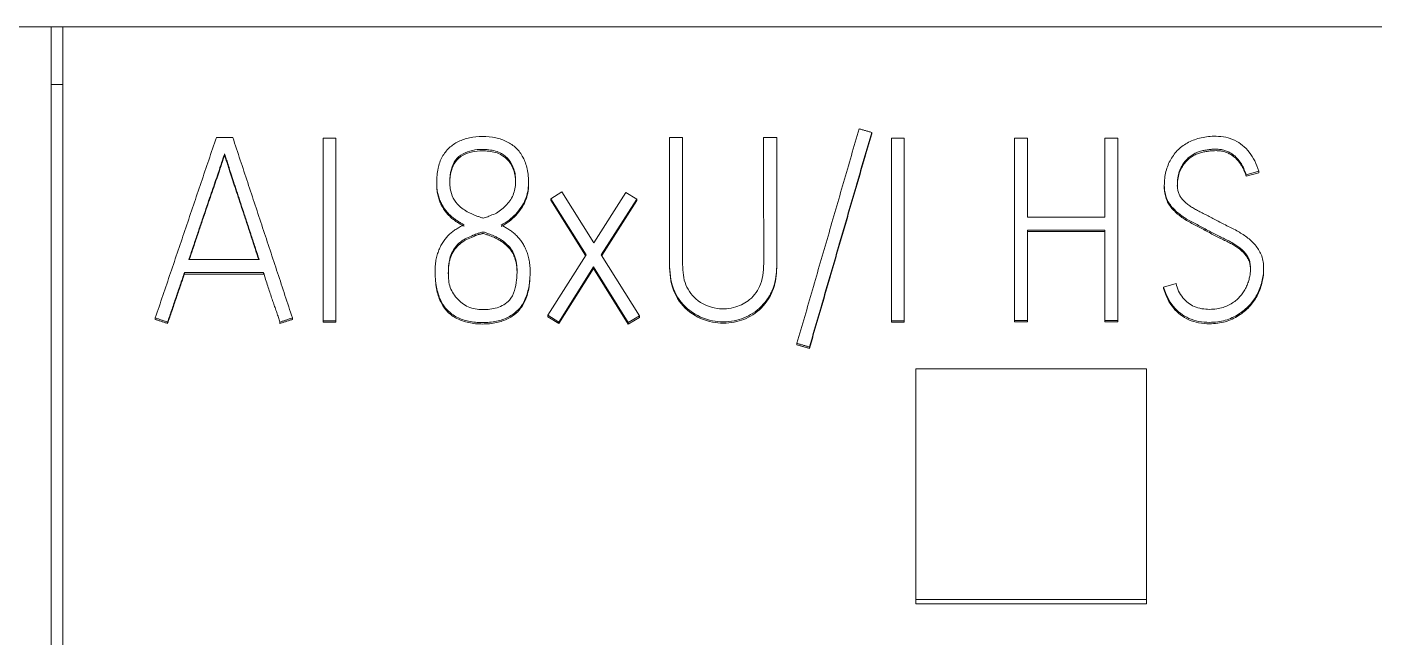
# Model space of a CAD drawing. Header units: millimetres. Extents: x 4137 to 6698, y 1400 to 3585.
# Drawn here: x 5498.94 to 5510.62, y 3367.49 to 3372.78 of the extents above; entities that cross this region are included whole.
import ezdxf

# ---------------------------------------------------------------- set-up
doc = ezdxf.new("R2010")
doc.units = ezdxf.units.MM
doc.layers.add('000-PI-Oprema', color=30, linetype='Continuous', lineweight=5)

msp = doc.modelspace()

# ---------------------------------------------------------------- linework, layer by layer
at = {"layer": '000-PI-Oprema', "color": 0, "linetype": 'ByBlock', "lineweight": 0}
for p, q in [((5499.148, 3372.778), (5494.248, 3372.778)), ((5499.248, 3372.778), (5499.148, 3372.778)), ((5524.048, 3372.778), (5499.248, 3372.778)), ((5499.248, 3362.595), (5499.248, 3372.778)), ((5499.248, 3372.278), (5499.148, 3372.278)), ((5506.264, 3371.864), (5506.264, 3371.851)), ((5505.327, 3371.82), (5505.327, 3371.807)), ((5507.504, 3371.815), (5507.504, 3370.233)), ((5507.615, 3371.815), (5507.504, 3371.815)), ((5507.615, 3371.129), (5507.615, 3371.815)), ((5508.398, 3371.815), (5508.285, 3371.815)), ((5508.285, 3371.815), (5508.285, 3371.129)), ((5508.398, 3370.233), (5508.398, 3371.815)), ((5500.651, 3371.679), (5500.651, 3371.666)), ((5505.327, 3371.586), (5505.327, 3371.565)), ((5509.512, 3371.496), (5509.621, 3371.527)), ((5509.512, 3371.483), (5509.621, 3371.514)), ((5509.512, 3371.496), (5509.512, 3371.483)), ((5509.621, 3371.527), (5509.621, 3371.514)), ((5502.491, 3371.433), (5502.491, 3371.421)), ((5503.288, 3371.42), (5503.288, 3371.433)), ((5505.327, 3371.38), (5505.327, 3371.393)), ((5508.802, 3371.407), (5508.802, 3371.394)), ((5503.576, 3371.349), (5503.481, 3371.289)), ((5503.481, 3371.289), (5503.481, 3371.277)), ((5503.481, 3371.289), (5503.787, 3370.803)), ((5503.481, 3371.277), (5503.783, 3370.796)), ((5503.854, 3370.906), (5503.576, 3371.349)), ((5504.133, 3371.344), (5503.854, 3370.906)), ((5503.918, 3370.803), (5504.226, 3371.285)), ((5503.922, 3370.796), (5504.226, 3371.272)), ((5504.226, 3371.285), (5504.133, 3371.344)), ((5504.226, 3371.285), (5504.226, 3371.272)), ((5504.51, 3371.195), (5504.51, 3371.183)), ((5505.327, 3371.135), (5505.327, 3371.122)), ((5508.285, 3371.129), (5507.615, 3371.129)), ((5507.615, 3370.233), (5507.615, 3371.016)), ((5507.615, 3371.016), (5508.285, 3371.016)), ((5507.615, 3371.004), (5508.285, 3371.004)), ((5508.285, 3371.016), (5508.285, 3370.233)), ((5503.787, 3370.803), (5503.454, 3370.279)), ((5504.249, 3370.272), (5503.918, 3370.803)), ((5503.55, 3370.219), (5503.851, 3370.697)), ((5503.55, 3370.207), (5503.851, 3370.684)), ((5503.851, 3370.697), (5504.153, 3370.215)), ((5503.851, 3370.697), (5503.851, 3370.684)), ((5503.851, 3370.684), (5504.153, 3370.202)), ((5504.509, 3370.776), (5504.509, 3370.763)), ((5509.663, 3370.669), (5509.663, 3370.682)), ((5500.303, 3370.649), (5500.303, 3370.636)), ((5500.989, 3370.649), (5500.989, 3370.636)), ((5502.478, 3370.659), (5502.478, 3370.646)), ((5503.301, 3370.644), (5503.301, 3370.656)), ((5508.904, 3370.554), (5508.796, 3370.523)), ((5508.796, 3370.523), (5508.796, 3370.511)), ((5500.05, 3370.255), (5500.05, 3370.242)), ((5500.157, 3370.219), (5500.157, 3370.207)), ((5501.131, 3370.207), (5501.129, 3370.213)), ((5501.131, 3370.219), (5501.131, 3370.207)), ((5501.24, 3370.255), (5501.24, 3370.242)), ((5501.506, 3370.23), (5501.506, 3370.218)), ((5501.617, 3370.23), (5501.617, 3370.218)), ((5503.454, 3370.279), (5503.454, 3370.266)), ((5503.454, 3370.279), (5503.55, 3370.219)), ((5503.454, 3370.266), (5503.55, 3370.207)), ((5503.55, 3370.219), (5503.55, 3370.207)), ((5504.153, 3370.215), (5504.249, 3370.272)), ((5504.153, 3370.202), (5504.249, 3370.26)), ((5504.153, 3370.215), (5504.153, 3370.202)), ((5504.249, 3370.272), (5504.249, 3370.26)), ((5506.435, 3370.23), (5506.435, 3370.218)), ((5506.545, 3370.23), (5506.545, 3370.218)), ((5507.504, 3370.233), (5507.504, 3370.22)), ((5507.504, 3370.233), (5507.615, 3370.233)), ((5507.504, 3370.22), (5507.615, 3370.22)), ((5507.615, 3370.233), (5507.615, 3370.22)), ((5508.285, 3370.233), (5508.285, 3370.22)), ((5508.285, 3370.233), (5508.398, 3370.233)), ((5508.285, 3370.22), (5508.398, 3370.22)), ((5508.398, 3370.233), (5508.398, 3370.22)), ((5505.616, 3370.035), (5505.616, 3370.022)), ((5505.724, 3370.004), (5505.724, 3369.991)), ((5506.648, 3369.814), (5506.648, 3367.815)), ((5508.648, 3369.814), (5506.648, 3369.814)), ((5508.648, 3367.815), (5508.648, 3369.814)), ((5506.648, 3367.815), (5506.648, 3367.777)), ((5506.648, 3367.815), (5508.648, 3367.815)), ((5506.648, 3367.777), (5508.648, 3367.777)), ((5508.648, 3367.815), (5508.648, 3367.777))]:
    msp.add_line(p, q, dxfattribs=at)
for points, knots in [([(5499.148, 3372.778), (5499.148, 3371.693), (5499.148, 3368.09), (5499.148, 3364.485), (5499.148, 3361.964)], [0, 0, 0, 0, 0.301146, 1, 1, 1, 1]), ([(5502.729, 3371.062), (5502.719, 3371.067), (5502.7, 3371.078), (5502.672, 3371.096), (5502.644, 3371.115), (5502.616, 3371.137), (5502.591, 3371.162), (5502.567, 3371.19), (5502.545, 3371.221), (5502.527, 3371.256), (5502.511, 3371.294), (5502.499, 3371.336), (5502.492, 3371.382), (5502.49, 3371.455), (5502.497, 3371.548), (5502.533, 3371.652), (5502.596, 3371.733), (5502.679, 3371.789), (5502.779, 3371.822), (5502.889, 3371.832), (5503, 3371.822), (5503.101, 3371.788), (5503.184, 3371.731), (5503.246, 3371.648), (5503.281, 3371.542), (5503.291, 3371.44), (5503.283, 3371.35), (5503.262, 3371.28), (5503.226, 3371.214), (5503.178, 3371.154), (5503.119, 3371.102), (5503.074, 3371.073), (5503.05, 3371.06)], [0, 0, 0, 0, 0.014556, 0.029567, 0.045073, 0.06094, 0.077119, 0.093748, 0.110887, 0.128668, 0.147296, 0.166948, 0.187898, 0.210413, 0.266348, 0.314631, 0.359149, 0.40325, 0.449199, 0.499993, 0.551851, 0.598383, 0.642757, 0.687636, 0.736493, 0.793087, 0.826472, 0.85944, 0.893283, 0.927929, 0.963171, 1, 1, 1, 1]), ([(5504.511, 3371.82), (5504.511, 3371.75), (5504.51, 3371.593), (5504.511, 3371.353), (5504.51, 3371.115), (5504.512, 3370.898), (5504.505, 3370.692), (5504.535, 3370.479), (5504.678, 3370.304), (5504.872, 3370.218), (5505.069, 3370.219), (5505.245, 3370.288), (5505.368, 3370.413), (5505.439, 3370.576), (5505.441, 3370.765), (5505.44, 3370.996), (5505.44, 3371.267), (5505.44, 3371.532), (5505.44, 3371.718), (5505.44, 3371.805), (5505.44, 3371.82)], [0, 0, 0, 0, 0.056588, 0.12618, 0.193845, 0.248988, 0.301001, 0.361119, 0.417663, 0.475034, 0.525525, 0.571601, 0.623134, 0.662261, 0.7114, 0.774249, 0.84962, 0.929927, 0.98784, 1, 1, 1, 1]), ([(5505.327, 3371.82), (5505.327, 3371.777), (5505.327, 3371.678), (5505.327, 3371.51), (5505.327, 3371.289), (5505.327, 3371.032), (5505.329, 3370.778), (5505.324, 3370.556), (5505.22, 3370.411), (5505.08, 3370.339), (5504.909, 3370.324), (5504.735, 3370.399), (5504.628, 3370.561), (5504.623, 3370.732), (5504.624, 3370.909), (5504.624, 3371.116), (5504.624, 3371.37), (5504.624, 3371.612), (5504.624, 3371.765), (5504.624, 3371.82)], [0, 0, 0, 0, 0.037912, 0.088194, 0.15005, 0.235584, 0.316728, 0.37904, 0.427403, 0.467304, 0.515197, 0.575318, 0.625401, 0.679015, 0.724908, 0.783705, 0.863784, 0.951314, 1, 1, 1, 1]), ([(5509.621, 3371.527), (5509.612, 3371.558), (5509.59, 3371.615), (5509.542, 3371.692), (5509.483, 3371.753), (5509.414, 3371.798), (5509.335, 3371.825), (5509.257, 3371.832), (5509.186, 3371.829), (5509.123, 3371.819), (5509.066, 3371.802), (5509.013, 3371.78), (5508.965, 3371.751), (5508.923, 3371.716), (5508.888, 3371.676), (5508.857, 3371.63), (5508.833, 3371.58), (5508.815, 3371.525), (5508.805, 3371.465), (5508.801, 3371.407), (5508.805, 3371.352), (5508.816, 3371.304), (5508.835, 3371.262), (5508.861, 3371.225), (5508.892, 3371.191), (5508.927, 3371.161), (5508.965, 3371.132), (5509.007, 3371.106), (5509.052, 3371.082), (5509.099, 3371.058), (5509.146, 3371.033), (5509.192, 3371.008), (5509.238, 3370.983), (5509.282, 3370.961), (5509.325, 3370.941), (5509.367, 3370.921), (5509.405, 3370.899), (5509.44, 3370.876), (5509.472, 3370.852), (5509.498, 3370.825), (5509.521, 3370.796), (5509.539, 3370.762), (5509.548, 3370.723), (5509.551, 3370.684), (5509.549, 3370.646), (5509.542, 3370.608), (5509.532, 3370.569), (5509.517, 3370.529), (5509.496, 3370.49), (5509.471, 3370.454), (5509.44, 3370.42), (5509.403, 3370.391), (5509.36, 3370.364), (5509.311, 3370.344), (5509.255, 3370.332), (5509.171, 3370.327), (5509.061, 3370.342), (5508.953, 3370.427), (5508.913, 3370.509), (5508.904, 3370.554)], [0, 0, 0, 0, 0.029502, 0.056552, 0.082213, 0.107035, 0.131706, 0.157625, 0.177725, 0.196768, 0.215008, 0.232485, 0.249262, 0.265692, 0.282067, 0.298646, 0.315747, 0.333416, 0.35172, 0.370963, 0.387214, 0.402039, 0.415923, 0.429557, 0.443355, 0.457518, 0.472137, 0.48722, 0.502837, 0.518847, 0.535063, 0.551489, 0.567151, 0.582304, 0.596956, 0.611001, 0.624363, 0.637091, 0.649186, 0.660727, 0.671894, 0.683121, 0.695107, 0.708316, 0.719066, 0.730707, 0.743348, 0.756492, 0.769735, 0.783289, 0.797204, 0.811603, 0.826753, 0.842746, 0.859925, 0.878764, 0.920226, 0.957605, 1, 1, 1, 1]), ([(5500.651, 3371.679), (5500.649, 3371.67), (5500.641, 3371.649), (5500.628, 3371.609), (5500.61, 3371.555), (5500.588, 3371.49), (5500.563, 3371.416), (5500.535, 3371.334), (5500.505, 3371.247), (5500.473, 3371.153), (5500.44, 3371.056), (5500.407, 3370.957), (5500.374, 3370.859), (5500.352, 3370.793), (5500.341, 3370.761)], [0, 0, 0, 0, 0.027278, 0.070772, 0.130481, 0.202611, 0.283368, 0.372754, 0.469089, 0.570695, 0.677572, 0.786406, 0.893882, 1, 1, 1, 1]), ([(5500.651, 3371.666), (5500.649, 3371.658), (5500.641, 3371.636), (5500.628, 3371.596), (5500.61, 3371.542), (5500.588, 3371.477), (5500.563, 3371.403), (5500.535, 3371.322), (5500.505, 3371.234), (5500.473, 3371.141), (5500.44, 3371.044), (5500.407, 3370.945), (5500.375, 3370.85), (5500.355, 3370.789), (5500.345, 3370.761)], [0, 0, 0, 0, 0.027661, 0.071766, 0.132313, 0.205456, 0.287346, 0.377986, 0.475674, 0.578706, 0.687084, 0.797446, 0.90643, 1, 1, 1, 1]), ([(5500.951, 3370.761), (5500.941, 3370.793), (5500.919, 3370.859), (5500.887, 3370.958), (5500.855, 3371.056), (5500.823, 3371.153), (5500.792, 3371.247), (5500.763, 3371.334), (5500.736, 3371.416), (5500.712, 3371.49), (5500.691, 3371.555), (5500.674, 3371.609), (5500.661, 3371.649), (5500.654, 3371.67), (5500.651, 3371.679)], [0, 0, 0, 0, 0.106064, 0.213567, 0.322511, 0.429491, 0.5311, 0.627338, 0.716604, 0.797292, 0.869405, 0.929132, 0.972664, 1, 1, 1, 1]), ([(5500.947, 3370.761), (5500.938, 3370.789), (5500.918, 3370.85), (5500.887, 3370.945), (5500.855, 3371.044), (5500.823, 3371.141), (5500.792, 3371.234), (5500.763, 3371.322), (5500.736, 3371.403), (5500.712, 3371.477), (5500.691, 3371.542), (5500.674, 3371.596), (5500.661, 3371.636), (5500.654, 3371.658), (5500.651, 3371.666)], [0, 0, 0, 0, 0.093515, 0.202527, 0.313001, 0.421482, 0.524517, 0.622107, 0.712625, 0.794447, 0.867572, 0.928138, 0.97228, 1, 1, 1, 1]), ([(5502.889, 3371.122), (5502.894, 3371.121), (5502.913, 3371.122), (5502.948, 3371.141), (5503.016, 3371.161), (5503.092, 3371.226), (5503.162, 3371.315), (5503.18, 3371.435), (5503.167, 3371.567), (5503.078, 3371.685), (5502.963, 3371.713), (5502.877, 3371.718), (5502.8, 3371.711), (5502.718, 3371.683), (5502.649, 3371.627), (5502.611, 3371.537), (5502.603, 3371.451), (5502.607, 3371.366), (5502.631, 3371.292), (5502.678, 3371.231), (5502.732, 3371.19), (5502.773, 3371.166), (5502.813, 3371.149), (5502.839, 3371.138), (5502.866, 3371.13), (5502.88, 3371.123), (5502.889, 3371.122)], [0, 0, 0, 0, 0.007812, 0.03125, 0.0625, 0.125, 0.1875, 0.25, 0.3125, 0.40625, 0.46875, 0.5, 0.546875, 0.59375, 0.640625, 0.6875, 0.75, 0.78125, 0.828125, 0.875, 0.90625, 0.9375, 0.953125, 0.976562, 0.984375, 1, 1, 1, 1]), ([(5503.175, 3371.432), (5503.175, 3371.467), (5503.164, 3371.558), (5503.078, 3371.673), (5502.963, 3371.701), (5502.877, 3371.705), (5502.8, 3371.699), (5502.718, 3371.671), (5502.649, 3371.614), (5502.611, 3371.525), (5502.605, 3371.46), (5502.605, 3371.423)], [0, 0, 0, 0, 0.114744, 0.30519, 0.432154, 0.495636, 0.590859, 0.686082, 0.781305, 0.876528, 1, 1, 1, 1]), ([(5508.796, 3370.523), (5508.805, 3370.492), (5508.828, 3370.432), (5508.877, 3370.354), (5508.94, 3370.293), (5509.015, 3370.248), (5509.102, 3370.222), (5509.187, 3370.215), (5509.264, 3370.22), (5509.331, 3370.233), (5509.392, 3370.256), (5509.447, 3370.286), (5509.497, 3370.322), (5509.54, 3370.363), (5509.577, 3370.408), (5509.608, 3370.458), (5509.632, 3370.512), (5509.65, 3370.568), (5509.661, 3370.624), (5509.665, 3370.682), (5509.661, 3370.739), (5509.649, 3370.792), (5509.627, 3370.838), (5509.599, 3370.879), (5509.566, 3370.916), (5509.528, 3370.949), (5509.486, 3370.978), (5509.442, 3371.006), (5509.394, 3371.031), (5509.344, 3371.055), (5509.295, 3371.08), (5509.248, 3371.106), (5509.203, 3371.129), (5509.161, 3371.151), (5509.12, 3371.171), (5509.082, 3371.191), (5509.047, 3371.211), (5509.015, 3371.232), (5508.986, 3371.254), (5508.962, 3371.279), (5508.941, 3371.305), (5508.926, 3371.335), (5508.917, 3371.368), (5508.914, 3371.413), (5508.918, 3371.467), (5508.93, 3371.524), (5508.951, 3371.572), (5508.979, 3371.61), (5509.009, 3371.643), (5509.043, 3371.668), (5509.079, 3371.688), (5509.117, 3371.702), (5509.154, 3371.71), (5509.19, 3371.715), (5509.222, 3371.718), (5509.255, 3371.719), (5509.289, 3371.717), (5509.326, 3371.709), (5509.358, 3371.696), (5509.387, 3371.679), (5509.413, 3371.66), (5509.435, 3371.639), (5509.454, 3371.615), (5509.471, 3371.591), (5509.485, 3371.566), (5509.496, 3371.541), (5509.505, 3371.518), (5509.51, 3371.503), (5509.512, 3371.496)], [0, 0, 0, 0, 0.030216, 0.057834, 0.084112, 0.110126, 0.13699, 0.166062, 0.187444, 0.207786, 0.227532, 0.246694, 0.265147, 0.28321, 0.301078, 0.318906, 0.33698, 0.354995, 0.372624, 0.390132, 0.408102, 0.424528, 0.439934, 0.454952, 0.469937, 0.485134, 0.500714, 0.516729, 0.533253, 0.550073, 0.566929, 0.583824, 0.598837, 0.613277, 0.627146, 0.64033, 0.652736, 0.664395, 0.675364, 0.685785, 0.695827, 0.705789, 0.716159, 0.727332, 0.74751, 0.765141, 0.780786, 0.795151, 0.808601, 0.821478, 0.833928, 0.845962, 0.857807, 0.868933, 0.878649, 0.88698, 0.899043, 0.910208, 0.920757, 0.930874, 0.940594, 0.950061, 0.959303, 0.96829, 0.9771, 0.985473, 0.993098, 1, 1, 1, 1]), ([(5508.915, 3371.399), (5508.916, 3371.418), (5508.918, 3371.457), (5508.93, 3371.511), (5508.951, 3371.559), (5508.979, 3371.598), (5509.009, 3371.63), (5509.043, 3371.656), (5509.079, 3371.675), (5509.117, 3371.689), (5509.154, 3371.697), (5509.19, 3371.702), (5509.222, 3371.705), (5509.255, 3371.706), (5509.289, 3371.704), (5509.326, 3371.697), (5509.358, 3371.684), (5509.387, 3371.667), (5509.413, 3371.648), (5509.435, 3371.626), (5509.454, 3371.603), (5509.471, 3371.578), (5509.485, 3371.553), (5509.496, 3371.529), (5509.505, 3371.506), (5509.51, 3371.491), (5509.512, 3371.483)], [0, 0, 0, 0, 0.065823, 0.131059, 0.188942, 0.242091, 0.291852, 0.339495, 0.385558, 0.430084, 0.473906, 0.515072, 0.551021, 0.581842, 0.626473, 0.667782, 0.706813, 0.744244, 0.780205, 0.815232, 0.849428, 0.882676, 0.915274, 0.946254, 0.974465, 1, 1, 1, 1]), ([(5502.729, 3371.05), (5502.719, 3371.055), (5502.7, 3371.065), (5502.672, 3371.083), (5502.644, 3371.102), (5502.616, 3371.124), (5502.591, 3371.149), (5502.567, 3371.177), (5502.545, 3371.209), (5502.527, 3371.243), (5502.511, 3371.281), (5502.499, 3371.323), (5502.492, 3371.369), (5502.491, 3371.403), (5502.491, 3371.421), (5502.491, 3371.423)], [0, 0, 0, 0, 0.068397, 0.138937, 0.211797, 0.286356, 0.362379, 0.440519, 0.521055, 0.604608, 0.692141, 0.784485, 0.882929, 0.988726, 1, 1, 1, 1]), ([(5503.288, 3371.423), (5503.288, 3371.419), (5503.288, 3371.39), (5503.283, 3371.338), (5503.262, 3371.267), (5503.226, 3371.201), (5503.178, 3371.141), (5503.119, 3371.089), (5503.074, 3371.06), (5503.05, 3371.048)], [0, 0, 0, 0, 0.025577, 0.182798, 0.338056, 0.497434, 0.660595, 0.826558, 1, 1, 1, 1]), ([(5508.802, 3371.4), (5508.802, 3371.397), (5508.802, 3371.376), (5508.805, 3371.34), (5508.816, 3371.292), (5508.835, 3371.25), (5508.861, 3371.213), (5508.892, 3371.179), (5508.927, 3371.148), (5508.965, 3371.12), (5509.007, 3371.093), (5509.052, 3371.069), (5509.099, 3371.046), (5509.146, 3371.021), (5509.192, 3370.995), (5509.238, 3370.971), (5509.282, 3370.948), (5509.325, 3370.928), (5509.367, 3370.908), (5509.405, 3370.886), (5509.44, 3370.864), (5509.472, 3370.839), (5509.498, 3370.812), (5509.521, 3370.783), (5509.539, 3370.749), (5509.548, 3370.711), (5509.55, 3370.684), (5509.55, 3370.671)], [0, 0, 0, 0, 0.008262, 0.056111, 0.099761, 0.14064, 0.180782, 0.221408, 0.263107, 0.306149, 0.350557, 0.396538, 0.443676, 0.491422, 0.539784, 0.585899, 0.630514, 0.673652, 0.715005, 0.754346, 0.79182, 0.827432, 0.861414, 0.894293, 0.927346, 0.962637, 1, 1, 1, 1]), ([(5504.509, 3370.763), (5504.509, 3370.738), (5504.511, 3370.639), (5504.535, 3370.467), (5504.678, 3370.291), (5504.872, 3370.206), (5505.069, 3370.206), (5505.245, 3370.275), (5505.368, 3370.401), (5505.439, 3370.563), (5505.441, 3370.753), (5505.44, 3370.984), (5505.44, 3371.192), (5505.44, 3371.322), (5505.44, 3371.359)], [0, 0, 0, 0, 0.033223, 0.13371, 0.228223, 0.324119, 0.408514, 0.48553, 0.571667, 0.637068, 0.719204, 0.824256, 0.950238, 1, 1, 1, 1]), ([(5503.05, 3371.06), (5503.06, 3371.055), (5503.08, 3371.045), (5503.11, 3371.027), (5503.14, 3371.007), (5503.169, 3370.984), (5503.196, 3370.956), (5503.221, 3370.926), (5503.244, 3370.892), (5503.263, 3370.854), (5503.28, 3370.812), (5503.292, 3370.766), (5503.3, 3370.715), (5503.303, 3370.633), (5503.295, 3370.527), (5503.261, 3370.409), (5503.199, 3370.318), (5503.112, 3370.257), (5503.006, 3370.221), (5502.889, 3370.212), (5502.772, 3370.221), (5502.666, 3370.257), (5502.58, 3370.318), (5502.518, 3370.41), (5502.484, 3370.529), (5502.476, 3370.635), (5502.479, 3370.717), (5502.486, 3370.768), (5502.498, 3370.813), (5502.514, 3370.854), (5502.532, 3370.892), (5502.554, 3370.926), (5502.578, 3370.957), (5502.605, 3370.984), (5502.634, 3371.008), (5502.665, 3371.028), (5502.696, 3371.047), (5502.718, 3371.058), (5502.729, 3371.062)], [0, 0, 0, 0, 0.013971, 0.028402, 0.043336, 0.058719, 0.0746, 0.091138, 0.108303, 0.126121, 0.144793, 0.164595, 0.185892, 0.208937, 0.268471, 0.31829, 0.36183, 0.40395, 0.448807, 0.499659, 0.550001, 0.594568, 0.636606, 0.68023, 0.730342, 0.790387, 0.813379, 0.834502, 0.85399, 0.872294, 0.889768, 0.906584, 0.922873, 0.938755, 0.95442, 0.969879, 0.985049, 1, 1, 1, 1]), ([(5502.897, 3371), (5502.894, 3371), (5502.889, 3371.001), (5502.874, 3370.994), (5502.845, 3370.99), (5502.802, 3370.968), (5502.739, 3370.946), (5502.66, 3370.889), (5502.599, 3370.786), (5502.59, 3370.662), (5502.594, 3370.53), (5502.66, 3370.423), (5502.76, 3370.339), (5502.89, 3370.323), (5503.016, 3370.335), (5503.123, 3370.394), (5503.17, 3370.491), (5503.184, 3370.574), (5503.189, 3370.647), (5503.187, 3370.714), (5503.175, 3370.776), (5503.15, 3370.834), (5503.116, 3370.881), (5503.076, 3370.915), (5503.041, 3370.939), (5503.014, 3370.954), (5502.988, 3370.966), (5502.963, 3370.976), (5502.944, 3370.984), (5502.927, 3370.99), (5502.911, 3370.995), (5502.902, 3370.999), (5502.897, 3371)], [0, 0, 0, 0, 0.003906, 0.007812, 0.023438, 0.046875, 0.078125, 0.125, 0.1875, 0.25, 0.3125, 0.375, 0.4375, 0.5, 0.5625, 0.625, 0.671875, 0.71875, 0.75, 0.78125, 0.820312, 0.84375, 0.875, 0.90625, 0.921875, 0.9375, 0.953125, 0.964844, 0.976562, 0.984375, 0.992188, 1, 1, 1, 1]), ([(5502.897, 3370.987), (5502.894, 3370.988), (5502.889, 3370.988), (5502.874, 3370.982), (5502.845, 3370.978), (5502.802, 3370.955), (5502.739, 3370.933), (5502.66, 3370.876), (5502.599, 3370.774), (5502.592, 3370.685), (5502.592, 3370.636), (5502.592, 3370.63)], [0, 0, 0, 0, 0.015104, 0.030208, 0.090623, 0.181247, 0.302078, 0.483325, 0.724988, 0.966651, 1, 1, 1, 1]), ([(5503.188, 3370.644), (5503.188, 3370.662), (5503.186, 3370.705), (5503.175, 3370.764), (5503.15, 3370.821), (5503.116, 3370.869), (5503.076, 3370.903), (5503.041, 3370.926), (5503.014, 3370.941), (5502.988, 3370.954), (5502.963, 3370.964), (5502.944, 3370.971), (5502.927, 3370.977), (5502.911, 3370.982), (5502.902, 3370.986), (5502.897, 3370.987)], [0, 0, 0, 0, 0.106174, 0.265786, 0.361553, 0.489242, 0.616932, 0.680776, 0.744621, 0.808466, 0.856349, 0.904233, 0.936155, 0.968078, 1, 1, 1, 1]), ([(5501.131, 3370.219), (5501.127, 3370.233), (5501.118, 3370.26), (5501.104, 3370.302), (5501.089, 3370.344), (5501.074, 3370.387), (5501.059, 3370.431), (5501.043, 3370.48), (5501.025, 3370.533), (5501.007, 3370.59), (5500.995, 3370.629), (5500.989, 3370.649)], [0, 0, 0, 0, 0.091427, 0.189007, 0.292759, 0.387174, 0.491688, 0.606301, 0.72982, 0.861052, 1, 1, 1, 1]), ([(5503.301, 3370.642), (5503.301, 3370.597), (5503.294, 3370.512), (5503.261, 3370.396), (5503.199, 3370.306), (5503.112, 3370.244), (5503.006, 3370.209), (5502.889, 3370.199), (5502.772, 3370.209), (5502.666, 3370.244), (5502.58, 3370.306), (5502.518, 3370.397), (5502.484, 3370.514), (5502.478, 3370.599), (5502.478, 3370.644)], [0, 0, 0, 0, 0.098032, 0.184613, 0.260281, 0.333482, 0.411438, 0.499815, 0.587305, 0.664757, 0.737815, 0.813629, 0.90072, 1, 1, 1, 1]), ([(5508.796, 3370.511), (5508.805, 3370.479), (5508.828, 3370.42), (5508.877, 3370.342), (5508.94, 3370.28), (5509.015, 3370.236), (5509.102, 3370.21), (5509.187, 3370.203), (5509.264, 3370.207), (5509.331, 3370.221), (5509.392, 3370.244), (5509.447, 3370.274), (5509.497, 3370.309), (5509.54, 3370.35), (5509.577, 3370.396), (5509.608, 3370.445), (5509.632, 3370.499), (5509.65, 3370.555), (5509.661, 3370.612), (5509.663, 3370.65), (5509.663, 3370.67), (5509.663, 3370.671)], [0, 0, 0, 0, 0.077352, 0.148056, 0.215328, 0.281923, 0.350695, 0.425118, 0.479856, 0.531932, 0.582482, 0.631538, 0.678776, 0.725017, 0.770759, 0.816399, 0.862669, 0.908787, 0.953917, 0.998739, 1, 1, 1, 1])]:
    msp.add_open_spline(points, degree=3, knots=knots, dxfattribs=at)
for points in [[(5506.155, 3371.895), (5505.616, 3370.035)], [(5505.724, 3370.004), (5506.264, 3371.864)], [(5505.724, 3369.991), (5506.264, 3371.851)], [(5506.264, 3371.864), (5506.155, 3371.895)], [(5500.05, 3370.255), (5500.58, 3371.82)], [(5500.58, 3371.82), (5500.722, 3371.82)], [(5500.722, 3371.82), (5501.24, 3370.255)], [(5501.506, 3371.813), (5501.617, 3371.813)], [(5501.506, 3370.23), (5501.506, 3371.813)], [(5501.617, 3371.813), (5501.617, 3370.23)], [(5504.624, 3371.82), (5504.511, 3371.82)], [(5505.44, 3371.82), (5505.327, 3371.82)], [(5506.435, 3370.23), (5506.435, 3371.813)], [(5506.435, 3371.813), (5506.545, 3371.813)], [(5506.545, 3371.813), (5506.545, 3370.23)], [(5500.341, 3370.761), (5500.951, 3370.761)], [(5500.303, 3370.649), (5500.157, 3370.219)], [(5500.303, 3370.636), (5500.157, 3370.207)], [(5500.989, 3370.649), (5500.303, 3370.649)], [(5500.989, 3370.636), (5500.303, 3370.636)], [(5500.157, 3370.219), (5500.05, 3370.255)], [(5500.157, 3370.207), (5500.05, 3370.242)], [(5501.24, 3370.255), (5501.131, 3370.219)], [(5501.24, 3370.242), (5501.131, 3370.207)], [(5501.617, 3370.23), (5501.506, 3370.23)], [(5501.617, 3370.218), (5501.506, 3370.218)], [(5506.545, 3370.23), (5506.435, 3370.23)], [(5506.545, 3370.218), (5506.435, 3370.218)], [(5505.616, 3370.035), (5505.724, 3370.004)], [(5505.616, 3370.022), (5505.724, 3369.991)]]:
    msp.add_open_spline(points, degree=1, dxfattribs=at)

doc.saveas('drawing.dxf')
